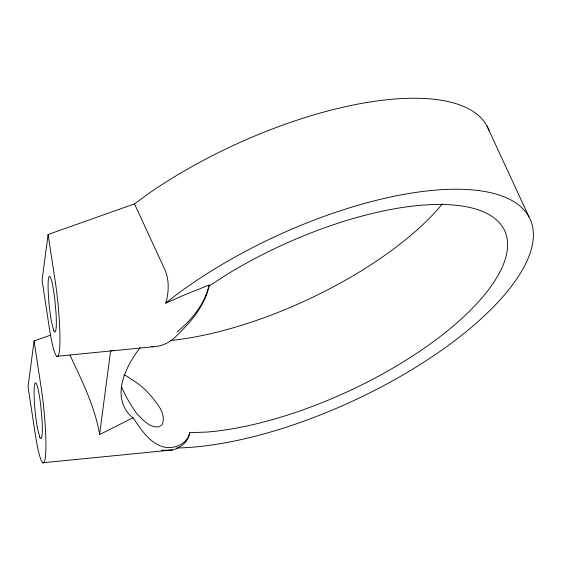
<?xml version="1.0" encoding="UTF-8"?>
<svg xmlns="http://www.w3.org/2000/svg" width="561" height="561" viewBox="0 0 561 561"><rect width="100%" height="100%" fill="white"/><g stroke="black" fill="none" stroke-linecap="round" stroke-linejoin="round"><path stroke-width="0.84" d="M34.074 340.99L28.05 386.718L35.189 433.604A52.411 5.806 84.4 0 0 45.336 457.615A52.411 5.806 84.4 0 0 41.205 387.868L34.074 340.99L50.371 335.212M48.092 234.512L42.068 280.241L49.207 327.119A52.411 5.806 84.4 0 0 59.354 351.137A52.411 5.806 84.4 0 0 55.23 281.391L48.092 234.512L134.486 203.895L150.039 192.542A237.598 90.924 -24.8 0 1 489.073 130.629M56.892 356.291L153.027 346.782C162.045 346.319 170.249 342.49 176.47 335.885L177.01 335.275C191.238 321.804 204.723 305.654 209.001 286.054L228.327 273.6A209.646 80.23 -24.8 0 1 507.235 250.29A209.646 80.23 -24.8 0 1 207.472 432.019L189.688 432.713C188.65 441.661 180.705 447.748 172.465 449.95L42.874 462.769M209.001 286.054L209.134 285.016L182.9 295.577L165.747 303.171C168.784 292.505 169.429 281.012 165.264 270.507L134.486 203.895M189.688 432.713C187.255 444.614 173.265 449.873 162.346 446.633C149.058 442.187 141.435 429.803 133.82 418.969L133.132 417.896L129.815 419.362L99.585 434.593L110.587 350.976L114.002 350.302M209.134 285.016C204.87 304.069 191.729 319.847 176.974 332.042M165.747 303.171L169.415 300.107A237.598 90.924 -24.8 0 1 470.118 189.723A237.598 90.924 -24.8 0 1 476.878 322.589A237.598 90.924 -24.8 0 1 176.946 447.994M161.4 450.357L172.465 449.95M151.449 346.453L153.027 346.782M133.132 417.896L131.533 416.781A209.646 80.23 -24.8 0 1 140.201 347.497M486.983 125.98L529.037 216.988M69.985 355.092C81.829 380.723 94.991 406.423 99.585 434.593M121.478 386.613C125.391 396.08 130.664 404.958 136.547 413.324C142.536 419.333 149.352 428.183 158.882 426.795L161.961 424.95C165.614 417.04 160.951 408.191 155.783 402.09C149.289 392.91 140.944 384.888 131.204 379.229A35.476 11.29 57.2 0 0 123.883 374.874M442.37 203.909A209.646 80.23 -24.8 0 1 170.327 340.548M53.772 330.555L51.654 322.505A27.952 3.1 84.4 0 1 48.407 279.252A27.952 3.1 84.4 0 1 54.754 298.95L56.044 313.311A27.952 3.1 84.4 0 1 53.772 330.555M39.754 437.04L37.636 428.983A27.952 3.1 84.4 0 1 34.389 385.73A27.952 3.1 84.4 0 1 40.736 405.428L42.026 419.789A27.952 3.1 84.4 0 1 39.754 437.04"/></g></svg>
